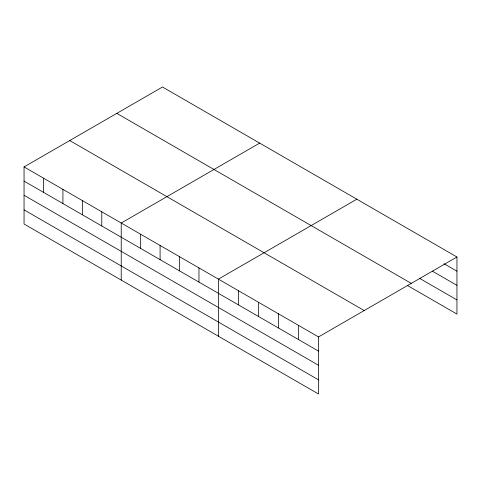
<?xml version="1.0" encoding="UTF-8"?>
<svg xmlns="http://www.w3.org/2000/svg" width="481" height="481" viewBox="0 0 481 481"><rect width="100%" height="100%" fill="white"/><g stroke="black" fill="none" stroke-linecap="round" stroke-linejoin="round"><path stroke-width="0.72" d="M318.512 365.265L318.512 336.928L24.05 166.925L24.05 223.996L318.512 393.999L318.512 365.265L24.05 195.262M407.215 285.359L456.95 314.075L456.95 257.004L162.488 87.001L24.05 166.925M259.662 143.097L121.224 223.028L121.224 280.098M356.836 199.2L218.392 279.13L218.392 336.201M318.512 336.928L456.95 257.004M444.029 263.732L456.95 271.188M432.407 271.17L456.95 285.341M419.486 278.295L456.95 299.922M116.805 113.372L411.267 283.381M69.733 140.548L364.195 310.558M24.05 181.115L318.512 351.118M24.05 209.842L318.512 379.852M298.485 325.372L298.485 339.556M278.463 313.81L278.463 327.994M258.441 302.248L258.441 316.438M238.414 290.692L238.414 304.876M198.96 267.911L198.96 282.094M179.527 256.692L179.527 270.875M160.089 245.466L160.089 259.656M140.656 234.247L140.656 248.43M101.786 211.808L101.786 225.992M82.353 200.589L82.353 214.773M62.921 189.37L62.921 203.553M43.482 178.144L43.482 192.334"/></g></svg>
